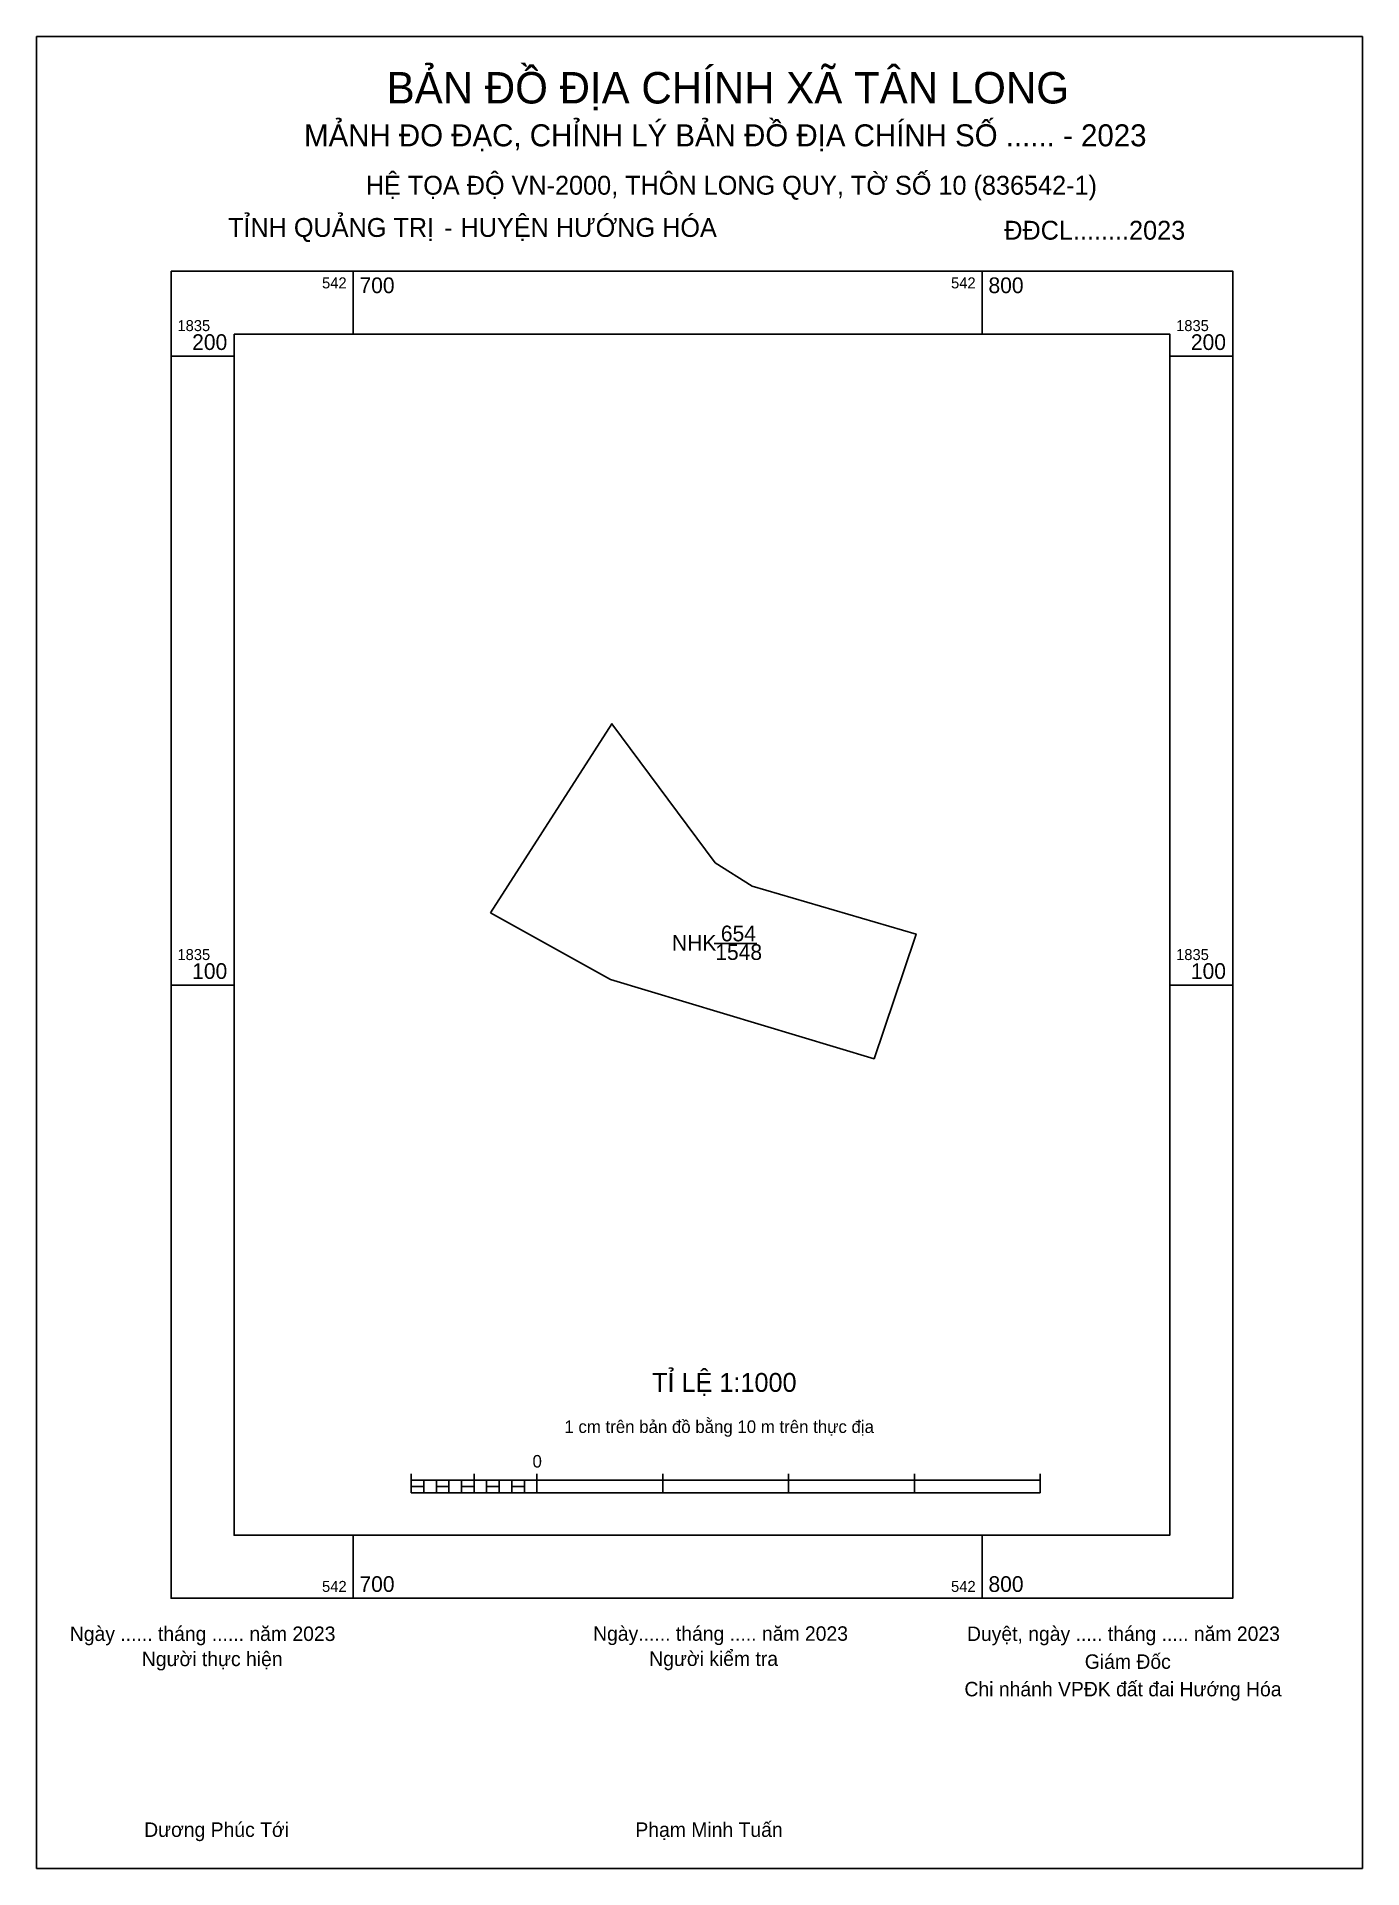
# Model space of a CAD drawing. Extents: x 542650 to 542860, y 1834960 to 1835251.
import ezdxf

# ---------------------------------------------------------------- set-up
doc = ezdxf.new("R2010")
doc.units = 0
for name, color, linetype in [('Level 1', 7, 'Continuous'), ('Level 10', 7, 'Continuous'), ('Level 13', 7, 'Continuous'), ('Level 2', 7, 'Continuous'), ('Level 6', 7, 'Continuous'), ('Level 62', 7, 'Continuous'), ('Level 63', 7, 'Continuous')]:
    doc.layers.add(name, color=color, linetype=linetype)

msp = doc.modelspace()

# ---------------------------------------------------------------- linework, layer by layer
at = {"layer": 'Level 1'}
msp.add_line((542860.44, 1834959.59), (542860.44, 1834959.59), dxfattribs=at)
at = {"layer": 'Level 10'}
msp.add_lwpolyline([(542721.82, 1835111.52), (542741.14, 1835141.58), (542757.56, 1835119.46), (542763.41, 1835115.74), (542789.5, 1835108.14), (542789.28, 1835107.5), (542782.81, 1835088.31), (542740.92, 1835100.89)], close=True, dxfattribs=at)
at = {"layer": 'Level 13'}
msp.add_line((542757.4, 1835106.61), (542764.19, 1835106.61), dxfattribs=at)
at = {"layer": 'Level 2'}
msp.add_lwpolyline([(542649.67, 1835250.82), (542860.44, 1835250.82), (542860.44, 1834959.59), (542649.67, 1834959.59)], close=True, dxfattribs=at)
at = {"layer": 'Level 62'}
msp.add_lwpolyline([(542681.06, 1835203.54), (542829.83, 1835203.54), (542829.83, 1835012.54), (542681.06, 1835012.54)], close=True, dxfattribs=at)
at = {"layer": 'Level 63'}
for p, q in [((542855.44, 1835250.82), (542860.44, 1835250.82)), ((542855.44, 1835250.82), (542860.44, 1835250.82)), ((542860.44, 1835250.82), (542860.44, 1835245.82)), ((542860.44, 1835250.82), (542860.44, 1835245.82)), ((542700, 1835213.54), (542700, 1835203.54)), ((542800, 1835213.54), (542800, 1835203.54)), ((542671.06, 1835200), (542681.06, 1835200)), ((542829.83, 1835200), (542839.83, 1835200)), ((542671.06, 1835100), (542681.06, 1835100)), ((542829.83, 1835100), (542839.83, 1835100)), ((542709.22, 1835022.31), (542709.22, 1835019.31)), ((542709.22, 1835021.31), (542809.22, 1835021.31)), ((542711.22, 1835021.31), (542711.22, 1835019.31)), ((542713.22, 1835021.31), (542713.22, 1835019.31)), ((542715.22, 1835021.31), (542715.22, 1835019.31)), ((542717.22, 1835021.31), (542717.22, 1835019.31)), ((542719.22, 1835022.31), (542719.22, 1835019.31)), ((542719.22, 1835021.31), (542719.22, 1835019.31)), ((542721.22, 1835021.31), (542721.22, 1835019.31)), ((542723.22, 1835021.31), (542723.22, 1835019.31)), ((542725.22, 1835021.31), (542725.22, 1835019.31)), ((542727.22, 1835021.31), (542727.22, 1835019.31)), ((542729.22, 1835022.31), (542729.22, 1835019.31)), ((542729.22, 1835021.31), (542729.22, 1835019.31)), ((542749.22, 1835022.31), (542749.22, 1835019.31)), ((542769.22, 1835022.31), (542769.22, 1835019.31)), ((542789.22, 1835022.31), (542789.22, 1835019.31)), ((542809.22, 1835022.31), (542809.22, 1835019.31)), ((542709.22, 1835019.31), (542809.22, 1835019.31)), ((542700, 1835012.54), (542700, 1835002.54)), ((542800, 1835012.54), (542800, 1835002.54)), ((542649.67, 1834959.59), (542649.67, 1834964.59)), ((542649.67, 1834959.59), (542649.67, 1834964.59)), ((542860.44, 1834964.59), (542860.44, 1834959.59)), ((542860.44, 1834964.59), (542860.44, 1834959.59)), ((542654.67, 1834959.59), (542649.67, 1834959.59)), ((542654.67, 1834959.59), (542649.67, 1834959.59)), ((542860.44, 1834959.59), (542855.44, 1834959.59)), ((542860.44, 1834959.59), (542855.44, 1834959.59))]:
    msp.add_line(p, q, dxfattribs=at)
for points in [[(542671.06, 1835213.54), (542671.06, 1835002.54), (542839.83, 1835002.54), (542839.83, 1835213.54)], [(542709.22, 1835020.31), (542711.22, 1835020.31), (542711.22, 1835019.31), (542709.22, 1835019.31)], [(542709.22, 1835020.31), (542711.22, 1835020.31), (542711.22, 1835019.31), (542709.22, 1835019.31)], [(542713.22, 1835020.31), (542715.22, 1835020.31), (542715.22, 1835019.31), (542713.22, 1835019.31)], [(542717.22, 1835020.31), (542719.22, 1835020.31), (542719.22, 1835019.31), (542717.22, 1835019.31)], [(542721.22, 1835020.31), (542723.22, 1835020.31), (542723.22, 1835019.31), (542721.22, 1835019.31)], [(542725.22, 1835020.31), (542727.22, 1835020.31), (542727.22, 1835019.31), (542725.22, 1835019.31)]]:
    msp.add_lwpolyline(points, close=True, dxfattribs=at)

# ---------------------------------------------------------------- texts
at = {"layer": 'Level 13'}
for s, p in [('654', (542758.45, 1835106.98)), ('NHK', (542750.68, 1835105.48)), ('1548', (542757.57, 1835104.02))]:
    msp.add_text(s, height=2.5, dxfattribs=at).set_placement(p)
at = {"layer": 'Level 6'}
for s, p in [('HỆ TỌA ÐỘ VN-2000, THÔN LONG QUY, TỜ SỐ 10 (836542-1)', (542702, 1835225.69)), ('TỈ LỆ 1:1000', (542747.52, 1835035.35))]:
    msp.add_text(s, height=3, dxfattribs=at).set_placement(p)
at = {"layer": 'Level 63'}
for s, height, p in [('BẢN ĐỒ ĐỊA CHÍNH XÃ TÂN LONG', 5, (542705.32, 1835240.19)), ('MẢNH ĐO ĐẠC, CHỈNH LÝ BẢN ĐỒ ÐỊA CHÍNH SỐ ...... - 2023', 3.5, (542692.19, 1835233.38)), ('TỈNH QUẢNG TRỊ', 3, (542680.1, 1835218.98)), (' HUYỆN HƯỚNG HÓA', 3, (542715.95, 1835218.98)), ('-', 3, (542714.47, 1835218.98)), ('ĐĐCL........2023', 3, (542803.51, 1835218.54)), ('542', 1.75, (542695.05, 1835210.79)), ('700', 2.5, (542701, 1835210.04)), ('542', 1.75, (542795.05, 1835210.79)), ('800', 2.5, (542801, 1835210.04)), ('1835', 1.75, (542672.06, 1835204)), ('1835', 1.75, (542830.83, 1835204)), ('200', 2.5, (542674.4, 1835201)), ('200', 2.5, (542833.18, 1835201)), ('1835', 1.75, (542672.06, 1835104)), ('1835', 1.75, (542830.83, 1835104)), ('100', 2.5, (542674.4, 1835101)), ('100', 2.5, (542833.18, 1835101)), ('1 cm trên bản đồ bằng 10 m trên thực địa', 2, (542733.58, 1835028.81)), ('0', 2, (542728.51, 1835023.31)), ('542', 1.75, (542695.05, 1835003.54)), ('700', 2.5, (542701, 1835003.54)), ('542', 1.75, (542795.05, 1835003.54)), ('800', 2.5, (542801, 1835003.54)), ('Ngày ...... tháng ...... năm 2023', 2.3, (542654.95, 1834995.74)), ('Ngày...... tháng ..... năm 2023', 2.3, (542738.14, 1834995.77)), ('Duyệt, ngày ..... tháng ..... năm 2023', 2.3, (542797.58, 1834995.74)), ('Người thực hiện', 2.3, (542666.4, 1834991.74)), ('Người kiểm tra', 2.3, (542747.06, 1834991.77)), ('Giám Đốc', 2.3, (542816.31, 1834991.31)), ('Chi nhánh VPĐK đất đai Hướng Hóa', 2.3, (542797.18, 1834986.94)), ('Dương Phúc Tới', 2.3, (542666.77, 1834964.59)), ('Phạm Minh Tuấn', 2.3, (542744.86, 1834964.59))]:
    msp.add_text(s, height=height, dxfattribs=at).set_placement(p)

doc.saveas('drawing.dxf')
